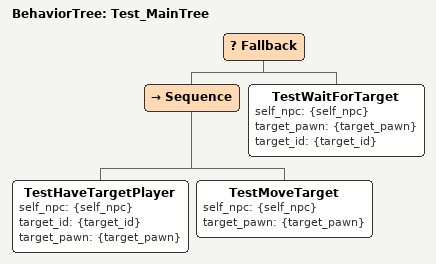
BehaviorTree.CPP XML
<root BTCPP_format="4" main_tree_to_execute="Test_MainTree">
    <BehaviorTree ID="Test_MainTree">
        <Fallback>

            <Sequence>
                <TestHaveTargetPlayer
                        self_npc="{self_npc}"
                        target_id="{target_id}"
                        target_pawn="{target_pawn}" />

                <TestMoveTarget
                        self_npc="{self_npc}"
                        target_pawn="{target_pawn}" />
            </Sequence>

            <TestWaitForTarget
                    self_npc="{self_npc}"
                    target_pawn="{target_pawn}"
                    target_id="{target_id}" />

        </Fallback>
    </BehaviorTree>
</root>
